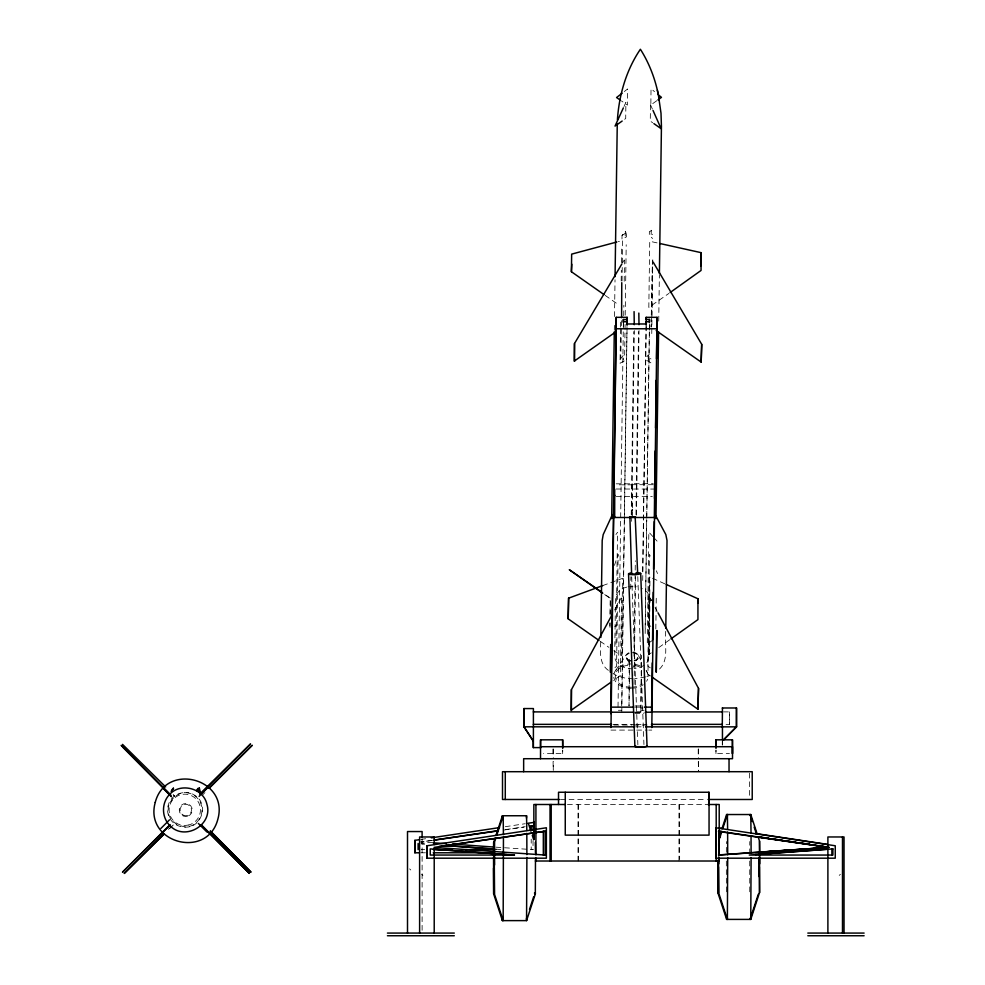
<?xml version="1.0" encoding="UTF-8"?>
<svg xmlns="http://www.w3.org/2000/svg" width="985" height="985" viewBox="0 0 985 985"><rect width="100%" height="100%" fill="white"/><g stroke="black" fill="none" stroke-linecap="round" stroke-linejoin="round"><path stroke-width="0.74" stroke-dasharray="4.92 3.69" d="M722.276 745.005L722.276 741.065M722.448 745.005L722.448 741.065M726.339 861.05L726.376 892.188M749.733 861.05L749.77 892.188M632.493 516.485L632.604 483.697L653.178 483.697M726.351 852.271L726.376 841.572M749.733 853.798L749.77 841.572M620.513 328.658L620.058 363.231L624.576 360.769M625.192 235.895L625.376 231.253L622.015 235.44L621.991 239.281L626.509 236.819L626.571 232.608L625.241 231.931M600.764 642.06C600.21 651.861 599.212 664.062 608.434 670.428M609.838 626.066L609.887 622.988M610.01 613.778L610.232 598.424L604.027 594.078M610.01 627.42L610.072 622.815M610.183 615.133L610.417 598.24L604.211 593.906M614.32 330.295L614.394 324.176M614.505 316.517L615.022 279.752M615.957 644.276L617.521 532.319L615.945 534.523M620.538 327.118L620.636 319.435M621.178 281.033L621.326 270.284M621.437 262.601L621.646 247.247M621.56 320.691L620.722 358.269M622.052 281.008L622.274 264.497M622.298 262.995L622.619 240.463L618.272 241.62M623.382 323.252L617.977 710.284L621.757 710.284M623.567 326.318L623.604 323.314M623.714 315.803L623.862 305.288M624.194 281.254L624.49 260.225M625.093 324.385L624.638 356.545L623.308 355.881M625.216 315.2L626.201 244.748M621.51 598.055L620.439 675.464L613.089 680.721M602.721 585.595L622.545 578.343L621.461 655.751L613.778 650.777M621.695 705.913L624.293 520.068M624.318 518.529L627.002 326.552M621.794 712.549L627.076 325.666M629.218 659.285L629.021 706.023L629.723 658.251M631.237 514.675L633.798 331.613M630.696 589.018L630.868 576.717M631.631 521.336L631.705 516.719M631.717 515.18L634.303 330.578M633.995 656.207L635.325 560.822M635.978 514.675L638.526 331.613M634.094 684.403L635.596 576.717M636.458 515.18L639.031 330.578M642.983 708.018L640.804 708.018L641.481 655.222M642.712 571.325L646.074 326.552M635.005 712.549L640.866 712.549L641.555 663.397M642.712 580.461L646.197 326.318M650.494 104.903L650.272 121.069L652.673 122.756M657.069 242.889L649.743 241.276L648.82 307.357L668.901 293.419M645.175 628.159L649.324 331.736M649.337 330.197L649.423 324.053M645.175 633.49L646.751 519.834M646.776 518.307L649.497 323.252M651.22 324.09L651.11 327.143L651.676 316.333M651.282 315.126L652.452 260.754M651.701 314.831L652.39 265.26M649.041 596.787L647.958 674.208L650.457 675.956M649.632 576.939L648.992 654.656L650.001 577.198M658.731 321.11L659.371 275.16M655.825 628.959L656.256 598.24M665.749 631.299C664.038 643.907 669.899 660.812 658.288 670.12M562.657 753.624L562.694 750.164L562.657 753.624L543.511 753.624M715.947 753.624L715.984 750.164L715.947 753.624L729.454 753.624M723.458 711.896L729.589 711.896L729.589 724.357L723.458 724.357M729.589 724.357L729.589 711.896M614.443 565.365L618.137 554.457L616.573 666.426L613.064 668.938M623.985 106.515L625.894 102.317L625.709 118.52L623.345 120.207M632.739 668.027L637.738 657.795M614.64 609.998L621.227 597.846M646.911 662.72L649.14 656.626L649.94 598.511L647.551 592.416L641.186 587.959M622.643 262.638L624.194 260.028M615.92 670.059L626.534 654.446M620.082 359.377L623.456 355.203L623.259 359.845M202.775 794.76L204.929 792.605M168.337 829.345L174 824.26L168.62 829.641M839.232 875.394L840.377 874.298M624.318 91.531L627.642 88.945L627.457 105.099L621.4 100.901M656.749 100.741L650.839 104.964L651.036 88.761L654.533 91.654M646.788 356.545L648.315 355.462M647.847 602.598L653.757 598.375M614.812 626.632L617.152 624.958M653.178 639.844L647.268 644.067L648.832 532.097L652.944 536.616M651.368 652.858L648.622 654.409M658.719 647.601L669.751 639.733M622.015 235.44L626.571 232.608M644.202 665.244L640.669 667.177L634.094 668.63M651.22 230.773L649.361 231.573L649.312 235.427L652.599 238.481M626.706 587.146C621.252 588.34 615.662 592.502 615.477 598.511L614.665 656.626C615.379 664.949 624.687 668.815 632.074 668.815M645.581 676.904L634.709 678.702M646.886 676.523L649.472 675.759M420.767 839.442L426.973 838.53M505.317 826.686L525.19 823.719M432.587 842.704L420.878 841.966L431.467 840.414M505.527 829.579L525.165 826.698M432.587 840.414L420.878 841.966M504.123 830.023L523.909 827.141M628.085 586.74L637.012 586.74M631.631 687.173L635.128 686.853A15.674 11.081 0.8 0 0 642.109 683.984M631.853 688.244L635.534 687.912A17.225 12.177 0.8 0 0 643.217 684.76M616.191 483.82L632.567 483.82L632.653 484.829L616.241 484.829M653.252 484.706L632.653 484.706L632.604 483.697M634.906 705.913L640.779 705.913L640.804 708.018M635.325 707.144L642.873 707.144M644.091 710.284L640.841 710.284L640.866 712.549M636.051 711.896L643.722 711.896M635.387 712.204L644.461 712.204M634.906 713.596L643.981 713.596M613.052 724.357L634.525 724.357M636.051 724.357L646.788 724.357M613.901 725.034L632.05 725.034M633.564 725.034L650.186 725.034M636.212 726.832L644.067 726.844M610.959 730.094L635.14 730.094M636.655 730.094L647.231 730.094M648.746 730.094L651.774 730.094M560.49 799.488L706.516 799.488M567.446 804.499L707.353 804.499M421.186 849.636L424.707 849.636M533.045 840.71L533.045 849.636L531.211 849.636L531.211 839.22M420.854 852.788L425.434 852.788M616.228 489.016L655.345 489.065M616.216 496.452L652.329 496.489M495.972 847.186L533.045 849.636M421.186 843.714L424.239 843.936M500.811 849.526L496.218 849.193L499.21 849.526M421.666 843.825L424.707 844.046M633.318 678.837L624.909 678.049L617.066 675.759L613.002 673.58M185.488 827.08L176.869 824.777L171.476 819.655M652.464 578.232L664.863 583.834M646.726 360.399L650.876 362.812M648.462 624.749L650.876 626.386M650.297 667.842L647.884 666.205L649.447 554.247L651.171 558.384M652.784 259.781L651.738 335.368M605.159 295.377L618.912 305.005M648.253 359.316L648.142 354.908L650.937 358.959M600.222 641.284L608.853 647.33M421.728 874.298L422.885 875.394M409.612 868.893L410.77 869.989M173.151 794.427L175.01 796.853L172.868 794.71M653.966 537.748L657.057 541.134M651.171 234.627L651.245 230.219L652.649 234.627M649.324 596.59L651.491 600.641M655.111 607.388L657.278 611.439M638.44 655.554L641.235 660.923M646.111 670.305L647.502 672.989M626.657 657.795L630.154 665.478M650.531 104.878L652.402 109.076M656.367 570.795L657.512 573.553M170.565 818.461C161.429 804.179 179.812 785.796 194.107 794.92C209.473 802.898 202.06 828.557 184.774 827.068A17.225 17.225 0 0 1 169.174 802.566A17.225 17.225 0 0 1 197.973 798.786A17.225 17.225 0 0 1 189.231 826.489M637.788 576.607L643.944 744.549M631.705 576.828L637.874 744.771M698.291 761.602L698.513 771.698M553.065 761.602L553.262 770.245L553.287 761.602M749.462 773.151L749.462 798.022M698.513 749.006L698.513 758.709M698.513 761.602L698.513 770.245M698.217 749.006L698.217 757.33M679.638 804.499L679.638 859.486M678.961 804.499L678.961 861.013M578.626 804.499L578.626 861.013M577.998 804.499L577.998 861.013M553.287 749.006L553.287 758.709M553.004 749.006L553.004 757.33M422.109 839.245L422.109 931.539M646.455 670.994A17.225 12.177 0.8 0 1 646.591 681.288M631.089 688.318A17.225 12.177 0.8 0 1 613.704 676.141A17.225 12.177 0.8 0 1 630.745 663.964M635.214 664.383A17.225 12.177 0.8 0 1 642.971 667.534M633.798 652.316A6.489 4.593 0.8 0 1 638.674 656.749A6.489 4.593 0.8 0 1 633.934 661.181M630.572 661.181A6.489 4.593 0.8 0 1 625.758 657.352A6.489 4.593 0.8 0 1 628.886 652.772M631.077 687.234A15.674 11.081 0.8 0 1 615.243 676.141A15.674 11.081 0.8 0 1 630.769 665.06M634.82 665.441A15.674 11.081 0.8 0 1 641.888 668.31M632.124 652.686A5.738 4.063 0.8 0 1 637.861 656.219A5.738 4.063 0.8 0 1 633.724 660.664M630.757 660.664A5.738 4.063 0.8 0 1 626.509 657.278A5.738 4.063 0.8 0 1 629.267 653.24M187.458 816.294L185.771 816.516A6.489 6.489 0 0 1 179.886 807.269A6.489 6.489 0 0 1 190.745 805.841A6.489 6.489 0 0 1 187.458 816.294M188.837 824.987L184.774 825.529A15.674 15.674 0 0 1 170.565 803.218A15.674 15.674 0 0 1 196.791 799.771A15.674 15.674 0 0 1 188.837 824.987M632.592 510.427L632.505 509.417L632.592 510.427M182.902 814.989A5.738 5.738 0 0 0 191.509 810.015A5.738 5.738 0 0 0 182.902 805.053A5.738 5.738 0 0 0 182.902 814.989"/><path stroke-width="1.48" d="M533.402 747.603L533.402 708.56L523.921 708.56L523.921 726.819L533.23 741.028L533.23 747.603L541.011 747.603M562.694 748.501L562.657 739.821L540.556 739.821L540.519 746.716L732.508 746.716L732.508 758.709L523.651 758.709L523.651 771.698M715.984 748.501L715.947 739.821L732.458 739.821L732.458 753.624L732.458 739.821M717.745 860.484L717.88 892.792L726.634 919.399L750.767 919.399L759.57 892.398L759.534 841.153L758.154 836.954M718.484 860.484L718.631 892.792L727.373 919.399L727.706 857.676M722.448 739.636L722.448 726.856M736.411 707.981L736.398 726.856L723.286 740.043M723.458 740.043L736.571 726.856L736.583 707.981L722.276 707.981M493.547 857.184L493.67 894.011L502.424 920.618L526.556 920.618L535.323 894.011L535.483 858.723M494.285 857.184L494.421 894.011L503.163 920.618L503.446 837.41M654.656 517.494L654.643 483.697L654.656 517.494L614.677 517.494L614.726 495.221M655.37 492.882C655.284 503.741 655.407 481.788 655.321 492.66M758.955 876.551L758.955 857.504M493.547 855.682L493.67 842.372L495.061 838.161M494.285 855.682L494.421 842.372L495.8 838.161M603.904 294.503L571.411 271.737L571.657 254.13L616.819 242.002M571.805 264.202L571.411 271.737M598.991 640.422L568.185 618.851L568.468 598.227L602.721 585.595M568.751 598.018L568.185 618.851M621.867 263.943L574.501 343.506L574.267 361.113L616.216 331.563M574.55 361.323L574.501 343.506M611.71 615.391L571.423 689.648L571.128 710.271L610.626 682.47M571.423 710.468L571.423 689.648M600.838 637.443L602.192 540.506L603.202 534.572L612.387 514.626M614.295 331.834L611.685 518.689L612.153 515.98M615.059 276.699L617.263 123.79M610.294 672.115L610.688 644.473M610.725 713.596L616.253 317.33L627.125 317.33L627.149 324.779M610.995 727.115L616.253 317.33M621.597 317.662L621.769 282.67M623.333 322.6L623.37 319.522L627.162 319.522M627.014 325.013L627.125 317.33M646.098 325.013L646.197 317.33L657.069 317.33L651.811 727.115M646.222 324.779L646.259 321.713L649.521 321.713L649.497 319.448L646.234 319.448L646.197 317.33M649.447 322.526L649.497 319.448M651.577 710.517L652.242 662.905M652.562 639.868L653.227 592.256M653.56 569.219L654.225 521.607M654.545 498.57L655.21 450.958M655.53 427.921L656.195 380.308M656.49 358.799L657.069 317.33M655.973 518.689L658.583 331.834M659.396 273.633L661.44 126.437L661.009 113.238L658.608 96.505M656.133 672.127L656.712 630.659M656.33 671.942L656.909 630.474M665.786 628.221L667.017 540.506L665.823 534.572L655.875 515.955M700.827 265.839L701.012 252.64L659.999 243.541M670.132 292.533L701.061 270.444L701.012 252.64M697.872 603.189L697.934 598.769L666.242 584.462M656.182 330.591L701.172 362.098L701.702 344.294L653.166 262.108M701.702 344.294L701.172 362.098M670.97 638.859L697.934 619.602L697.934 598.769M651.701 676.83L697.946 709.212L698.525 688.392L658.005 612.793M698.525 688.392L697.946 709.212M502.547 917.121L502.424 920.618L502.338 918.118M726.758 915.915L726.634 919.399M502.338 818.19L502.424 815.752L526.556 815.752L526.803 830.54M526.482 818.19L526.556 815.752M727.299 816.984L727.373 814.533L722.768 828.545M617.41 119.825C619.072 94.892 626.263 70.046 640.385 49.25C650.174 64.653 656.404 82.124 659.322 100.101M534.621 893.617L534.535 892.779M750.102 918.599L750.028 919.399L758.327 894.195M750.767 919.399L751.099 857.676M495.972 835.366L502.424 815.752L502.547 819.335M496.723 835.366L503.163 815.752L503.421 834.652M718.804 838.358L721.106 831.352M722.03 828.545L726.634 814.533L750.767 814.533L757.231 834.147M719.087 839.749L721.857 831.352M529.499 909.414L533.661 896.806M623.345 107.907L615.046 126.08L622.163 121.044M172.634 788.886L171.242 791.521L173.458 788.123L173.311 789.207M635.177 516.645L637.664 573.553L634.66 574.169L631.594 573.775L629.908 516.842M635.596 516.879L629.513 517.113M169.863 794.156C161.281 802.59 161.405 817.538 170.134 825.812M170.036 794.033C180.452 782.619 203.279 787.901 206.875 804.117C213.45 824.888 184.527 841.584 169.826 825.504M122.534 744.377L165.652 786.929M123.026 747.393L163.424 788.123M173.101 789.367L173.249 788.271M196.557 790.672L197.948 788.357L200.681 793.725M160.887 828.434L169.482 819.852M199.943 793.984L250.559 743.934L200.226 794.279M169.839 824.814L122.485 872.168L170.134 825.098M199.093 796.385L207.65 787.766M208.943 788.012L252.283 745.251L209.226 788.295M164.027 833.655L124.208 873.473L164.31 833.938M622.114 93.243L616.573 97.527L620.193 100.064M657.931 99.904L661.464 97.367L658.005 94.511M419.475 852.788L414.845 852.788L414.845 840.353L419.413 839.676M431.344 837.853L499.506 827.597M527.96 823.263L534.264 822.352L534.264 839.097M426.985 845.77L546.367 827.769L546.367 858.194L426.961 858.194L426.961 845.77L426.985 858.194M434.483 839.971L496.452 830.909M439.039 846.497L545.161 831.229L545.161 855.054L543.326 855.054L543.326 831.229M434.102 840.193L498.028 830.909M530.004 826.255L533.045 825.824L533.045 830.281M545.161 831.229L434.04 847.383L545.161 855.054M755.31 854.5L827.277 849.242M832.891 848.898L749.265 855.054L832.891 855.054L832.891 848.898L831.869 848.898L831.869 855.054M758.622 852.382L796.939 849.723M800.005 849.513L810.729 848.762M813.795 848.553L826.058 847.691M718.471 854.943L826.538 847.482M759.583 852.21L826.563 847.592M616.413 328.768L657.229 328.768M611.131 707.144L633.811 707.144M644.387 707.144L651.947 707.144M533.316 711.896L611.525 711.896M651.393 711.896L721.931 711.896M611.205 712.204L633.884 712.204M645.975 712.204L652.021 712.204M533.316 724.357L611.525 724.357M651.393 724.357L721.931 724.357M523.921 726.819L634.845 726.832M645.606 726.844L736.571 726.856M533.23 741.028L524.094 726.819L524.094 708.56M559.258 799.488L502.51 799.488L502.51 771.698L752.22 771.698L752.22 799.488L708.043 799.488M565.255 804.499L533.845 804.499L533.845 839.626M707.993 804.499L719.21 804.499L719.21 854.906M534.264 822.352L533.993 839.097M533.045 825.824L531.211 825.824L531.211 830.281M433.437 849.636L451.807 849.636M465.585 849.636L494.679 849.636M433.24 852.788L492.709 852.788M715.738 858.194L835.255 858.194L835.255 845.77L715.738 827.769L715.996 858.194M535.372 861.013L719.21 861.013L719.21 857.96M387.425 933.078L454.307 933.078M807.811 933.078L864.116 933.078M387.425 935.75L454.307 935.75M807.811 935.75L864.116 935.75M433.141 842.815L446.279 843.653M452.374 844.071L494.433 847.088M445.688 845.499L494.679 849.082M445.996 845.61L494.655 849.193M433.769 849.242L506.758 854.611M758.105 836.758L768.682 838.309M771.711 838.752L782.287 840.303M785.304 840.747L795.892 842.286M798.909 842.729L809.485 844.28M812.514 844.724L815.531 845.167M818.56 845.61L823.091 846.275M758.068 836.979L826.563 846.94M718.471 831.451L826.538 847.162M718.779 827.991L722.067 828.447M755.273 833.458L827.745 844.404M636.766 573.233L637.664 573.553M601.724 592.17L569.281 569.724L602.783 593.204M653.88 123.605L661.107 128.666L653.03 110.468M210.433 830.983L251.04 872.168L210.15 831.266M201.26 824.679L249.402 873.399L200.965 824.974M170.688 794.833L121.18 745.325L170.393 795.117M198.342 823.435L206.924 832.017M752.331 821.539L750.028 814.533L750.102 815.395M754.178 827.141L756.492 834.147M528.588 824.162L530.89 831.155M532.269 835.366L533.661 839.565M657.352 90.226L658.017 93.575M759.534 841.153L759.669 851.816M750.767 814.533L751.038 833.445M727.373 814.533L727.62 829.321M726.634 814.533L726.758 818.129M535.323 842.372L535.458 853.035M494.421 842.372L494.581 865.002M493.67 842.372L493.805 851.853M715.947 739.821L715.996 746.716M614.628 516.485L614.677 517.494M562.657 739.821L562.694 746.716M540.556 739.821L540.519 758.709M640.706 573.442L647.034 745.965M628.553 573.886L634.894 746.408M759.534 892.792L759.386 866.923M727.299 916.9L727.373 919.399M718.631 892.792L718.484 866.923M717.88 892.792L717.745 866.923M535.286 892.779L535.323 894.011M526.482 918.118L526.556 920.618L526.889 857.467M494.421 894.011L494.273 868.13M493.67 894.011L493.522 868.13M614.726 489.176L614.689 495.898M646.259 321.713L646.295 323.979L627.223 323.979L627.186 321.713L623.406 321.713L623.37 319.522M651.701 725.034L651.738 727.558M638.834 313.07L638.994 324.693M634.081 311.617L634.254 324.693M610.885 725.034L610.922 727.558M718.705 843.591L718.73 845.918M727.632 832.066L727.706 854.832M718.742 847.075L718.779 856.088M526.815 833.285L526.889 854.635M759.681 853.244L759.694 856.088M751.05 836.191L751.099 853.416M493.805 853.035L493.842 865.002M759.694 857.504L759.706 863.796M718.791 857.504L718.791 863.796M718.053 861.013L718.053 863.796M844.034 933.078L844.034 836.967L827.892 836.967L827.892 846.115M842.495 836.967L842.495 933.078M827.892 849.168L827.892 933.078M729.035 758.709L729.035 771.698M722.448 707.981L722.276 726.856M720.318 831.229L720.318 837.188M716.193 804.499L716.193 861.013M708.88 792.248L708.88 804.499M565.255 792.248L565.255 835.132L709.052 835.132L709.052 792.248L558.52 792.248L558.52 804.499M551.206 804.499L551.206 861.013M550.036 804.499L550.036 861.013M535.926 804.499L535.926 854.906M535.926 857.96L535.926 861.013M533.045 833.261L533.045 836.24M505.28 771.698L505.28 799.488M434.213 844.588L434.213 836.967L419.61 836.967L419.61 933.078M434.213 849.168L434.213 933.078M422.109 837.706L422.109 831.549L407.507 831.549L407.507 933.078M418.12 843.492L418.12 849.636M414.882 840.353L414.882 852.788M636.162 572.63A6.082 1.01 -2.1 0 1 639.918 573.972A6.082 1.01 -2.1 0 1 630.375 574.538A6.082 1.01 -2.1 0 1 631.557 572.901M646.825 745.707A6.082 1.01 -2.1 0 1 639.437 747.221M637.972 747.172A6.082 1.01 -2.1 0 1 635.682 745.879M613.827 492.623C613.877 507.029 613.926 478.476 613.827 492.623M155.236 802.406C143.933 842.938 207.379 859.954 217.857 819.188C229.16 778.655 165.714 761.639 155.236 802.406M199.327 787.951L197.406 789.859L200.669 793.824L199.315 787.951M829.111 847.383L718.779 855.054L718.779 831.229L829.111 847.383M514.453 855.054L430.236 855.054L430.236 848.898L514.453 855.054M171.415 796.582L162.821 787.988L171.378 796.619"/></g></svg>
